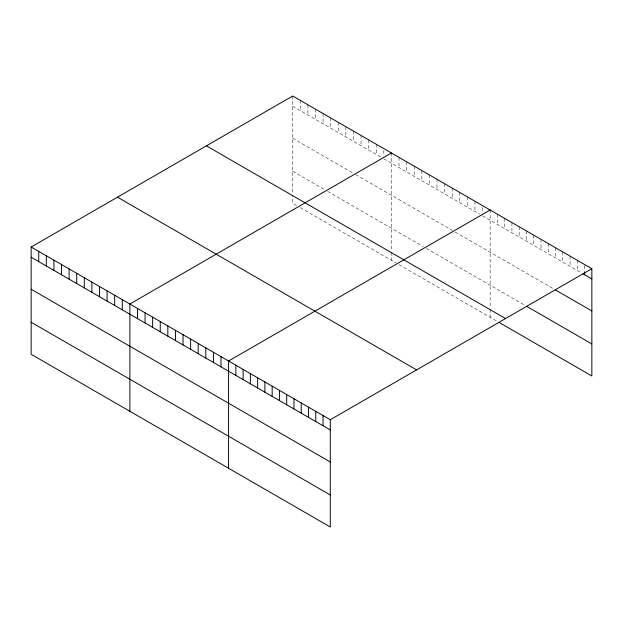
<?xml version="1.0" encoding="UTF-8"?>
<svg xmlns="http://www.w3.org/2000/svg" width="623" height="623" viewBox="0 0 623 623"><rect width="100%" height="100%" fill="white"/><g stroke="black" fill="none" stroke-linecap="round" stroke-linejoin="round"><path stroke-width="0.47" stroke-dasharray="3.12 2.34" d="M292.709 106.222L381.556 157.518M383.838 158.826L479.515 214.071M482.552 215.823L581.36 272.866M292.709 138.251L353.459 173.319M355.741 174.635L452.173 230.315M455.211 232.068L553.909 289.049M292.709 171.247L324.606 189.657M327.643 191.409L423.321 246.653M426.358 248.406L524.854 305.27M296.509 205.465L292.709 203.269L292.709 195.264M300.309 207.654L395.987 262.898M399.024 264.65L497.411 321.452M584.584 265.453L584.584 271.947M577.319 260.328L577.319 270.538M570.053 256.131L570.053 266.34M562.787 251.941L562.787 262.151M555.529 247.744L555.529 257.953M548.263 243.554L548.263 253.763M540.998 239.357L540.998 249.566M533.732 235.159L533.732 245.369M526.466 230.969L526.466 241.179M519.2 226.772L519.2 236.981M511.935 222.582L511.935 232.792M504.669 218.385L504.669 228.594M497.411 214.187L497.411 224.405M490.145 209.998L490.145 308.362M490.145 309.249L490.145 317.255M482.552 207.467L482.552 213.035M474.96 201.229L474.96 211.438M467.359 196.845L467.359 207.054M459.766 192.46L459.766 202.67M452.173 188.076L452.173 198.285M444.581 183.692L444.581 193.901M436.988 179.307L436.988 189.517M429.395 174.923L429.395 185.132M421.802 170.538L421.802 180.748M414.209 166.154L414.209 176.364M406.617 161.77L406.617 171.979M399.024 157.385L399.024 167.595M391.431 153.001L391.431 250.477M391.431 252.26L391.431 260.266M383.838 150.478L383.838 156.046M376.237 144.232L376.237 154.449M368.645 139.848L368.645 150.065M361.052 135.464L361.052 145.681M353.459 131.087L353.459 141.296M345.866 126.703L345.866 136.912M338.273 122.318L338.273 132.528M330.681 117.934L330.681 128.143M323.088 113.55L323.088 123.759M315.495 109.165L315.495 119.375M307.902 104.781L307.902 114.99M300.309 100.396L300.309 110.606M292.709 96.012L292.709 193.488"/><path stroke-width="0.93" d="M31.15 247.02L330.291 419.731L330.291 526.988L31.15 354.285L31.15 247.02L292.709 96.012L591.85 268.715L591.85 375.981L499.023 322.387M391.431 153.001L129.864 304.016L129.864 411.273M490.145 209.998L228.579 361.005L228.579 468.27M330.291 419.731L591.85 268.715M582.972 273.801L591.85 278.925M555.529 289.983L591.85 310.955M526.466 306.204L591.85 343.951M206.4 145.844L505.533 318.548M117.467 197.187L416.6 369.891M31.15 257.229L330.291 429.94M31.15 289.259L330.291 461.962M31.15 322.255L330.291 494.966M584.584 272.874L584.584 274.735M323.026 415.533L323.026 425.743M315.76 411.336L315.76 421.553M308.494 407.146L308.494 417.355M301.228 402.949L301.228 413.158M293.963 398.759L293.963 408.968M286.697 394.561L286.697 404.771M279.431 390.372L279.431 400.581M272.173 386.174L272.173 396.384M264.907 381.977L264.907 392.186M257.642 377.787L257.642 387.997M250.376 373.59L250.376 383.799M243.11 369.4L243.11 379.609M235.844 365.203L235.844 375.412M220.986 356.621L220.986 366.838M213.393 352.236L213.393 362.454M205.8 347.86L205.8 358.069M198.207 343.475L198.207 353.685M190.615 339.091L190.615 349.301M183.022 334.707L183.022 344.916M175.429 330.322L175.429 340.532M167.836 325.938L167.836 336.147M160.236 321.554L160.236 331.763M152.643 317.169L152.643 327.379M145.05 312.785L145.05 322.994M137.457 308.401L137.457 318.61M122.272 299.632L122.272 309.841M114.679 295.247L114.679 305.457M107.086 290.863L107.086 301.073M99.493 286.479L99.493 296.688M91.9 282.094L91.9 292.304M84.307 277.71L84.307 287.919M76.715 273.326L76.715 283.535M69.114 268.941L69.114 279.151M61.521 264.557L61.521 274.766M53.928 260.173L53.928 270.382M46.336 255.788L46.336 265.998M38.743 251.404L38.743 261.613"/></g></svg>
